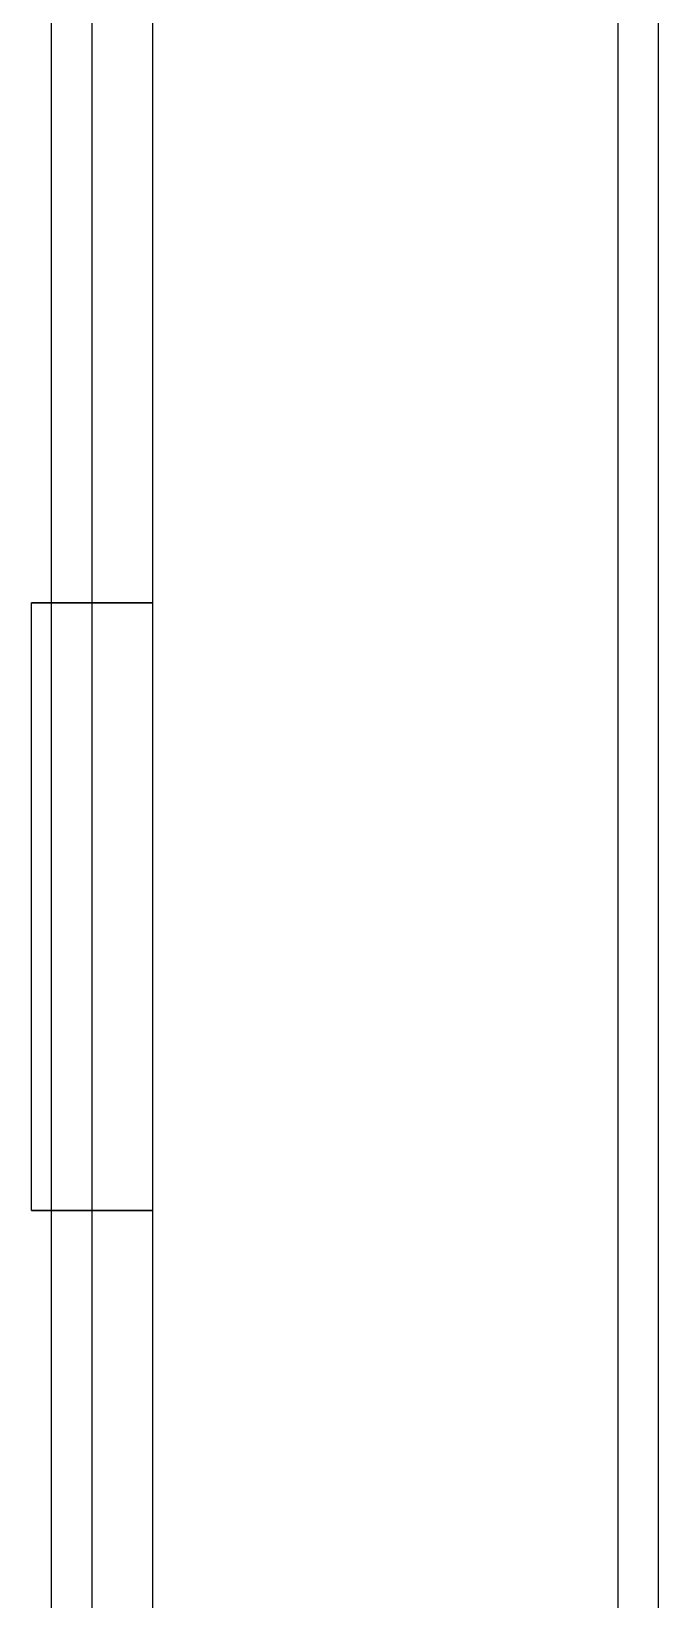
# Model space of a CAD drawing. Header units: millimetres. Extents: x -201 to 3037, y -406 to 3230.
# Drawn here: x -2 to 60, y 661.6 to 816.4 of the extents above; entities that cross this region are included whole.
import ezdxf

# ---------------------------------------------------------------- set-up
doc = ezdxf.new("R2010")
doc.units = ezdxf.units.MM
doc.layers.add('HIDDEN', color=8, linetype='Continuous')
doc.layers.add('VISIBLE', color=7, linetype='Continuous')

msp = doc.modelspace()

# ---------------------------------------------------------------- linework, layer by layer
at = {"layer": 'HIDDEN'}
for points in [[(0, 60), (0, 880)], [(0, 60), (0, 880)], [(0, 60), (0, 880)], [(0, 80), (0, 880)], [(0, 80), (0, 880)], [(4, 60), (4, 880)], [(4, 60), (4, 880)], [(4, 60), (4, 880)], [(4, 60), (4, 880)], [(56, 60), (56, 880)], [(56, 60), (56, 880)], [(56, 60), (56, 880)], [(56, 60), (56, 880)], [(60, 60), (60, 880)], [(60, 60), (60, 880)], [(60, 60), (60, 880)], [(10, 90), (10, 870)], [(10, 90), (10, 870)], [(10, 760), (9.85, 760), (9.41, 760), (8.69, 760), (7.74, 760), (6.6, 760), (5.34, 760), (4, 760), (2.66, 760), (1.4, 760), (0.26, 760), (-0.69, 760), (-1.41, 760), (-1.85, 760), (-2, 760)], [(0, 760), (0.79, 760), (1.66, 760), (2.59, 760), (3.57, 760), (4.55, 760), (5.52, 760), (6.45, 760), (7.31, 760), (8.09, 760), (8.75, 760), (9.29, 760), (9.68, 760), (9.92, 760), (10, 760)], [(10, 700), (10, 760)], [(10, 700), (9.85, 700), (9.41, 700), (8.69, 700), (7.74, 700), (6.6, 700), (5.34, 700), (4, 700), (2.66, 700), (1.4, 700), (0.26, 700), (-0.69, 700), (-1.41, 700), (-1.85, 700), (-2, 700)], [(0, 700), (0.79, 700), (1.66, 700), (2.59, 700), (3.57, 700), (4.55, 700), (5.52, 700), (6.45, 700), (7.31, 700), (8.09, 700), (8.75, 700), (9.29, 700), (9.68, 700), (9.92, 700), (10, 700)]]:
    msp.add_lwpolyline(points, dxfattribs=at)
at = {"layer": 'VISIBLE'}
for points in [[(0, 60), (0, 880)], [(60, 60), (60, 880)], [(-2, 760), (-1.99, 760), (-1.96, 760), (-1.9, 760), (-1.83, 760), (-1.73, 760), (-1.61, 760), (-1.48, 760), (-1.32, 760), (-1.14, 760), (-0.95, 760), (-0.74, 760), (-0.51, 760), (-0.26, 760), (0, 760)], [(-2, 700), (-2, 760)], [(-2, 700), (-1.99, 700), (-1.96, 700), (-1.9, 700), (-1.83, 700), (-1.73, 700), (-1.61, 700), (-1.48, 700), (-1.32, 700), (-1.14, 700), (-0.95, 700), (-0.74, 700), (-0.51, 700), (-0.26, 700), (0, 700)]]:
    msp.add_lwpolyline(points, dxfattribs=at)

doc.saveas('drawing.dxf')
